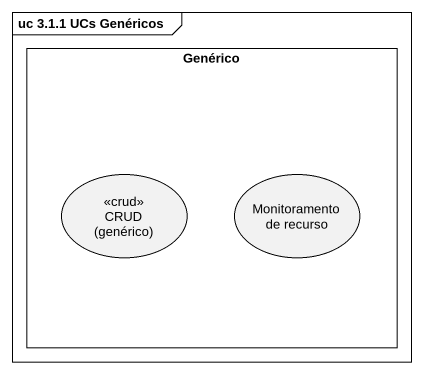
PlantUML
@startuml
mainframe uc 3.1.1 UCs Genéricos
rectangle Genérico {
  usecase "CRUD (genérico)" as CRUD_genérico <<crud>>
  usecase "Monitoramento de recurso" as Monitoramento_de_recurso
}
@enduml
